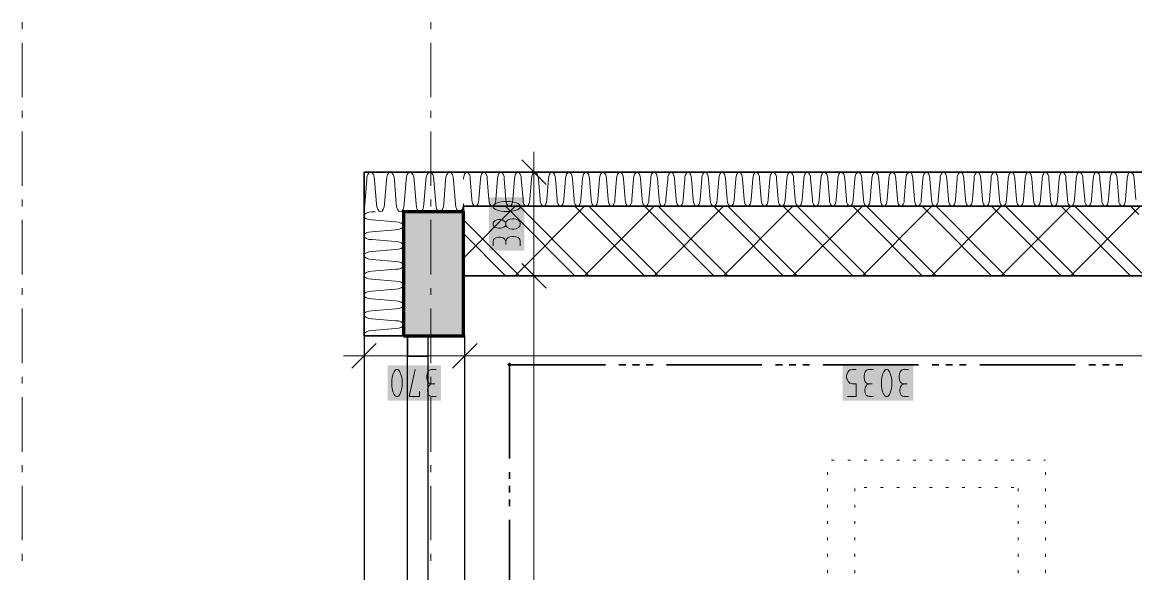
# Model space of a CAD drawing. Header units: millimetres. Extents: x 0 to 594, y 0 to 420.
# Drawn here: x 68.02 to 109.92, y 335.25 to 355.99 of the extents above; entities that cross this region are included whole.
import ezdxf

# ---------------------------------------------------------------- set-up
doc = ezdxf.new("R2010")
doc.units = ezdxf.units.MM
doc.header["$LTSCALE"] = 8
for name, color, linetype in [('PDF_Koty delkove', 7, 'Continuous'), ('PDF_Nabytek', 7, 'Continuous'), ('PDF_Okna', 7, 'Continuous'), ('PDF_Osy hlavni', 7, 'Continuous'), ('PDF_Pozarni useky', 7, 'Continuous'), ('PDF_Steny obvodove nosne', 7, 'Continuous'), ('PDF_Steny sendvic', 7, 'Continuous'), ('PDF_Zatepleni', 7, 'Continuous')]:
    doc.layers.add(name, color=color, linetype=linetype)

msp = doc.modelspace()

# ---------------------------------------------------------------- linework, layer by layer
at = {"layer": 'PDF_Koty delkove', "lineweight": 18}
for points in [[(87.736, 349.889), (86.813, 350.811)], [(87.275, 350.35), (87.275, 351.119)], [(88.043, 350.35), (87.275, 350.35), (86.506, 350.35)], [(87.275, 149.093), (87.275, 159.435), (87.275, 191.374), (87.275, 192.86), (87.275, 204.494), (87.275, 205.621), (87.275, 227.197), (87.275, 228.684), (87.275, 273.219), (87.275, 275.833), (87.275, 277.217), (87.275, 346.455), (87.275, 350.35)], [(86.215, 348.348), (86.197, 348.321), (86.146, 348.28), (86.079, 348.253), (86.01, 348.239), (85.941, 348.239), (85.874, 348.253), (85.805, 348.28), (85.754, 348.335), (85.737, 348.376), (85.737, 348.43), (85.754, 348.471), (85.805, 348.526), (85.874, 348.553), (85.941, 348.567), (86.01, 348.567), (86.079, 348.553), (86.146, 348.526), (86.197, 348.485), (86.215, 348.458)], [(86.522, 348.594), (86.454, 348.594), (86.369, 348.58), (86.284, 348.54), (86.232, 348.485), (86.215, 348.458), (86.215, 348.348), (86.232, 348.321), (86.284, 348.266), (86.369, 348.225), (86.454, 348.211), (86.522, 348.211), (86.607, 348.225), (86.694, 348.266), (86.745, 348.321), (86.762, 348.376), (86.762, 348.43), (86.745, 348.485)], [(86.745, 348.485), (86.694, 348.54), (86.607, 348.58), (86.522, 348.594)], [(85.737, 347.582), (85.737, 347.746), (85.754, 347.801), (85.788, 347.855), (85.84, 347.883), (85.941, 347.91), (86.01, 347.91), (86.112, 347.883), (86.181, 347.828), (86.215, 347.746), (86.215, 347.637)], [(86.762, 347.582), (86.762, 347.773), (86.727, 347.841), (86.676, 347.896), (86.591, 347.923), (86.522, 347.937), (86.454, 347.937), (86.369, 347.923), (86.301, 347.896), (86.25, 347.841), (86.215, 347.746)], [(87.736, 345.994), (86.813, 346.916)], [(88.043, 346.455), (87.275, 346.455), (86.506, 346.455)], [(80.88, 344.217), (80.88, 343.448), (80.88, 342.679)], [(84.672, 344.217), (84.672, 343.448), (84.672, 342.679)], [(81.341, 343.909), (80.419, 342.987)], [(85.134, 343.909), (84.211, 342.987)], [(80.88, 343.448), (80.111, 343.448)], [(115.771, 343.448), (100.453, 343.448), (84.672, 343.448), (80.88, 343.448)], [(82.968, 342.115), (82.968, 341.911), (82.584, 341.911), (82.803, 342.936)], [(83.597, 342.936), (83.405, 342.936), (83.337, 342.901), (83.282, 342.849), (83.255, 342.764), (83.241, 342.696), (83.241, 342.627), (83.255, 342.542), (83.282, 342.474), (83.337, 342.423), (83.433, 342.388)], [(99.071, 341.911), (99.4, 341.911), (99.4, 342.388), (99.263, 342.388), (99.167, 342.423), (99.112, 342.474), (99.058, 342.559), (99.044, 342.627), (99.044, 342.696), (99.058, 342.764), (99.085, 342.832), (99.126, 342.883), (99.18, 342.918), (99.263, 342.936), (99.4, 342.936)], [(100.057, 342.936), (99.865, 342.936), (99.797, 342.901), (99.742, 342.849), (99.715, 342.764), (99.701, 342.696), (99.701, 342.627), (99.715, 342.542), (99.742, 342.474), (99.797, 342.423), (99.893, 342.388)], [(100.358, 342.525), (100.358, 342.319), (100.372, 342.218), (100.399, 342.098), (100.44, 341.996), (100.495, 341.927), (100.522, 341.911), (100.577, 341.911), (100.605, 341.927), (100.659, 341.996), (100.7, 342.098), (100.728, 342.218), (100.742, 342.319), (100.742, 342.525), (100.728, 342.627), (100.7, 342.747), (100.659, 342.849), (100.605, 342.918), (100.577, 342.936), (100.522, 342.936)], [(100.522, 342.936), (100.495, 342.918), (100.44, 342.849), (100.399, 342.747), (100.372, 342.627), (100.358, 342.525)], [(101.371, 342.936), (101.179, 342.936), (101.111, 342.901), (101.056, 342.849), (101.029, 342.764), (101.015, 342.696), (101.015, 342.627), (101.029, 342.542), (101.056, 342.474), (101.111, 342.423), (101.207, 342.388)], [(83.597, 341.911), (83.433, 341.911), (83.378, 341.927), (83.323, 341.962), (83.295, 342.013), (83.268, 342.115), (83.268, 342.183), (83.295, 342.286), (83.35, 342.354), (83.433, 342.388), (83.542, 342.388)], [(100.057, 341.911), (99.893, 341.911), (99.837, 341.927), (99.783, 341.962), (99.755, 342.013), (99.728, 342.115), (99.728, 342.183), (99.755, 342.286), (99.81, 342.354), (99.893, 342.388), (100.002, 342.388)], [(101.371, 341.911), (101.207, 341.911), (101.152, 341.927), (101.097, 341.962), (101.069, 342.013), (101.042, 342.115), (101.042, 342.183), (101.069, 342.286), (101.124, 342.354), (101.207, 342.388), (101.316, 342.388)]]:
    msp.add_lwpolyline(points, dxfattribs=at)
for points in [[(86.351, 349.251), (86.146, 349.251), (86.045, 349.238), (85.925, 349.21), (85.822, 349.169), (85.754, 349.115), (85.737, 349.087), (85.737, 349.033), (85.754, 349.005), (85.822, 348.951), (85.925, 348.91), (86.045, 348.882), (86.146, 348.868), (86.351, 348.868), (86.454, 348.882), (86.574, 348.91), (86.676, 348.951), (86.745, 349.005), (86.762, 349.033), (86.762, 349.087), (86.745, 349.115), (86.676, 349.169), (86.574, 349.21), (86.454, 349.238)], [(81.927, 342.525), (81.927, 342.319), (81.941, 342.218), (81.968, 342.098), (82.009, 341.996), (82.063, 341.927), (82.091, 341.911), (82.146, 341.911), (82.174, 341.927), (82.228, 341.996), (82.269, 342.098), (82.297, 342.218), (82.311, 342.319), (82.311, 342.525), (82.297, 342.627), (82.269, 342.747), (82.228, 342.849), (82.174, 342.918), (82.146, 342.936), (82.091, 342.936), (82.063, 342.918), (82.009, 342.849), (81.968, 342.747), (81.941, 342.627)]]:
    msp.add_lwpolyline(points, close=True, dxfattribs=at)
at = {"layer": 'PDF_Koty delkove', "color": 7, "lineweight": 18, "true_color": 0xffffff, "transparency": 33554559}
for points in [[(86.916, 347.4), (86.916, 349.405), (85.583, 347.4), (85.583, 349.405)], [(83.779, 343.089), (81.774, 343.089), (83.779, 341.757), (81.774, 341.757)], [(101.553, 343.089), (98.891, 343.089), (101.553, 341.757), (98.891, 341.757)]]:
    msp.add_solid(points, dxfattribs=at)
at = {"layer": 'PDF_Nabytek', "lineweight": 13}
for points in [[(98.324, 339.522), (98.324, 339.522)], [(98.324, 339.522), (98.324, 339.522)], [(98.572, 339.522), (98.469, 339.522)], [(99.187, 339.522), (99.084, 339.522)], [(99.802, 339.522), (99.699, 339.522)], [(100.417, 339.522), (100.314, 339.522)], [(101.032, 339.522), (100.929, 339.522)], [(101.647, 339.522), (101.544, 339.522)], [(102.262, 339.522), (102.159, 339.522)], [(102.877, 339.522), (102.774, 339.522)], [(103.492, 339.522), (103.389, 339.522)], [(104.107, 339.522), (104.004, 339.522)], [(104.722, 339.522), (104.619, 339.522)], [(105.337, 339.522), (105.234, 339.522)], [(105.952, 339.522), (105.849, 339.522)], [(106.524, 339.522), (106.464, 339.522)], [(106.524, 339.522), (106.524, 339.522)], [(106.524, 339.522), (106.524, 339.522)], [(98.324, 338.97), (98.324, 339.073)], [(106.524, 338.97), (106.524, 339.073)], [(98.324, 338.355), (98.324, 338.458)], [(99.349, 338.497), (99.349, 338.497)], [(99.349, 338.497), (99.349, 338.497)], [(99.349, 338.355), (99.349, 338.458)], [(99.802, 338.497), (99.699, 338.497)], [(100.417, 338.497), (100.314, 338.497)], [(101.032, 338.497), (100.929, 338.497)], [(101.647, 338.497), (101.544, 338.497)], [(102.262, 338.497), (102.159, 338.497)], [(102.877, 338.497), (102.774, 338.497)], [(103.492, 338.497), (103.389, 338.497)], [(104.107, 338.497), (104.004, 338.497)], [(104.722, 338.497), (104.619, 338.497)], [(105.337, 338.497), (105.234, 338.497)], [(105.499, 338.497), (105.499, 338.497)], [(105.499, 338.497), (105.499, 338.497)], [(105.499, 338.355), (105.499, 338.458)], [(106.524, 338.355), (106.524, 338.458)], [(98.324, 337.74), (98.324, 337.843)], [(99.349, 337.74), (99.349, 337.843)], [(105.499, 337.74), (105.499, 337.843)], [(106.524, 337.74), (106.524, 337.843)], [(98.324, 337.125), (98.324, 337.228)], [(99.349, 337.125), (99.349, 337.228)], [(105.499, 337.125), (105.499, 337.228)], [(106.524, 337.125), (106.524, 337.228)], [(98.324, 336.51), (98.324, 336.613)], [(99.349, 336.51), (99.349, 336.613)], [(105.499, 336.51), (105.499, 336.613)], [(106.524, 336.51), (106.524, 336.613)], [(98.324, 335.895), (98.324, 335.998)], [(99.349, 335.895), (99.349, 335.998)], [(105.499, 335.895), (105.499, 335.998)], [(106.524, 335.895), (106.524, 335.998)], [(98.324, 335.28), (98.324, 335.383)], [(99.349, 335.28), (99.349, 335.383)], [(105.499, 335.28), (105.499, 335.383)], [(106.524, 335.28), (106.524, 335.383)]]:
    msp.add_lwpolyline(points, dxfattribs=at)
at = {"layer": 'PDF_Okna', "lineweight": 25}
for points in [[(80.88, 344.2), (80.88, 333.95)], [(82.52, 333.95), (82.52, 344.2)], [(83.289, 333.95), (83.289, 344.2)], [(84.672, 333.95), (84.672, 344.2)]]:
    msp.add_lwpolyline(points, dxfattribs=at)
msp.add_lwpolyline([(82.52, 344.2), (82.52, 343.431), (83.289, 343.431), (83.289, 344.2)], close=True, dxfattribs=at)
at = {"layer": 'PDF_Osy hlavni', "lineweight": 18}
for points in [[(68.016, 355.729), (68.016, 355.985)], [(83.391, 355.729), (83.391, 355.985)], [(83.391, 355.729), (83.391, 355.985)], [(68.016, 353.166), (68.016, 355.216)], [(83.391, 355.216), (83.391, 353.166), (83.391, 355.216)], [(68.016, 352.398), (68.016, 352.654)], [(83.391, 352.398), (83.391, 352.654), (83.391, 352.398)], [(68.016, 349.835), (68.016, 351.885)], [(83.391, 351.885), (83.391, 349.835), (83.391, 351.885)], [(68.016, 349.066), (68.016, 349.323)], [(83.391, 349.066), (83.391, 349.323), (83.391, 349.066)], [(68.016, 346.504), (68.016, 348.554)], [(83.391, 348.554), (83.391, 346.504), (83.391, 348.554)], [(68.016, 345.735), (68.016, 345.991)], [(83.391, 345.991), (83.391, 345.735), (83.391, 345.991)], [(68.016, 343.173), (68.016, 345.223)], [(83.391, 345.223), (83.391, 343.173), (83.391, 345.223)], [(68.016, 342.404), (68.016, 342.66)], [(83.391, 342.66), (83.391, 342.404), (83.391, 342.66)], [(68.016, 339.841), (68.016, 341.891)], [(83.391, 341.891), (83.391, 339.841), (83.391, 341.891)], [(68.016, 339.073), (68.016, 339.329)], [(83.391, 339.329), (83.391, 339.073), (83.391, 339.329)], [(68.016, 336.51), (68.016, 338.56)], [(83.391, 338.56), (83.391, 336.51), (83.391, 338.56)], [(68.016, 335.742), (68.016, 335.998)], [(83.391, 335.998), (83.391, 335.742), (83.391, 335.998)]]:
    msp.add_lwpolyline(points, dxfattribs=at)
at = {"layer": 'PDF_Pozarni useky', "lineweight": 35}
for points in [[(86.353, 339.585), (86.353, 343.111)], [(89.962, 343.111), (86.374, 343.111)], [(90.731, 343.111), (90.474, 343.111)], [(91.243, 343.111), (90.987, 343.111)], [(91.756, 343.111), (91.499, 343.111)], [(95.856, 343.111), (92.268, 343.111)], [(96.624, 343.111), (96.368, 343.111)], [(97.137, 343.111), (96.881, 343.111)], [(97.649, 343.111), (97.393, 343.111)], [(101.749, 343.111), (98.162, 343.111)], [(102.518, 343.111), (102.262, 343.111)], [(103.031, 343.111), (102.774, 343.111)], [(103.543, 343.111), (103.287, 343.111)], [(107.643, 343.111), (104.056, 343.111)], [(108.412, 343.111), (108.156, 343.111)], [(108.924, 343.111), (108.668, 343.111)], [(109.437, 343.111), (109.181, 343.111)], [(86.353, 338.816), (86.353, 339.073)], [(86.353, 338.304), (86.353, 338.56)], [(86.353, 337.791), (86.353, 338.048)], [(86.353, 333.692), (86.353, 337.279)]]:
    msp.add_lwpolyline(points, dxfattribs=at)
at = {"layer": 'PDF_Pozarni useky', "lineweight": 35, "transparency": 33554559}
for points in [[(86.353, 343.021), (86.264, 343.111), (86.443, 343.111), (86.353, 343.201)], [(86.443, 343.111), (86.353, 343.021), (86.353, 343.201), (86.264, 343.111)]]:
    msp.add_solid(points, dxfattribs=at)
at = {"layer": 'PDF_Steny obvodove nosne', "lineweight": 70}
msp.add_lwpolyline([(82.366, 344.2), (82.52, 344.2), (83.289, 344.2), (84.621, 344.2), (84.621, 346.455), (84.621, 348.864), (82.366, 348.864), (82.366, 344.2)], dxfattribs=at)
at = {"layer": 'PDF_Steny obvodove nosne', "color": 9, "lineweight": 9, "true_color": 0xc0c0c0, "transparency": 33554559}
msp.add_solid([(84.621, 344.2), (84.621, 348.864), (82.366, 344.2), (82.366, 348.864)], dxfattribs=at)
at = {"layer": 'PDF_Steny sendvic', "lineweight": 9}
for points in [[(84.749, 350.35), (84.7, 350.331), (84.659, 350.275), (84.631, 350.192), (84.621, 350.094)], [(84.877, 350.094), (84.868, 350.192), (84.84, 350.275), (84.798, 350.331), (84.749, 350.35)], [(84.877, 350.094), (84.941, 349.325)], [(85.198, 349.325), (85.262, 350.094)], [(85.39, 350.35), (85.341, 350.331), (85.299, 350.275), (85.271, 350.192), (85.262, 350.094)], [(85.518, 350.094), (85.508, 350.192), (85.48, 350.275), (85.439, 350.331), (85.39, 350.35)], [(85.518, 350.094), (85.581, 349.325)], [(85.839, 349.325), (85.902, 350.094)], [(86.03, 350.35), (85.981, 350.331), (85.94, 350.275), (85.912, 350.192), (85.902, 350.094)], [(86.159, 350.094), (86.149, 350.192), (86.121, 350.275), (86.079, 350.331), (86.03, 350.35)], [(86.159, 350.094), (86.222, 349.325)], [(86.479, 349.325), (86.543, 350.094)], [(86.671, 350.35), (86.622, 350.331), (86.58, 350.275), (86.553, 350.192), (86.543, 350.094)], [(86.799, 350.094), (86.789, 350.192), (86.762, 350.275), (86.72, 350.331), (86.671, 350.35)], [(86.799, 350.094), (86.863, 349.325)], [(87.12, 349.325), (87.184, 350.094)], [(87.312, 350.35), (87.263, 350.331), (87.221, 350.275), (87.193, 350.192), (87.184, 350.094)], [(87.44, 350.094), (87.43, 350.192), (87.402, 350.275), (87.361, 350.331), (87.312, 350.35)], [(87.44, 350.094), (87.503, 349.325)], [(87.761, 349.325), (87.824, 350.094)], [(87.952, 350.35), (87.903, 350.331), (87.862, 350.275), (87.834, 350.192), (87.824, 350.094)], [(88.08, 350.094), (88.071, 350.192), (88.043, 350.275), (88.001, 350.331), (87.952, 350.35), (87.952, 350.35)], [(88.08, 350.094), (88.144, 349.325)], [(88.401, 349.325), (88.465, 350.094)], [(88.593, 350.35), (88.544, 350.331), (88.502, 350.275), (88.475, 350.192), (88.465, 350.094)], [(88.721, 350.094), (88.711, 350.192), (88.683, 350.275), (88.642, 350.331), (88.593, 350.35)], [(88.721, 350.094), (88.784, 349.325), (88.794, 349.226), (88.822, 349.143), (88.864, 349.087), (88.9, 349.069)], [(89.042, 349.325), (89.105, 350.094)], [(89.234, 350.35), (89.184, 350.331), (89.143, 350.275), (89.115, 350.192), (89.105, 350.094)], [(89.362, 350.094), (89.352, 350.192), (89.324, 350.275), (89.283, 350.331), (89.234, 350.35)], [(89.362, 350.094), (89.425, 349.325)], [(89.683, 349.325), (89.746, 350.094)], [(89.874, 350.35), (89.825, 350.331), (89.784, 350.275), (89.756, 350.192), (89.746, 350.094)], [(90.002, 350.094), (89.992, 350.192), (89.965, 350.275), (89.923, 350.331), (89.874, 350.35)], [(90.002, 350.094), (90.066, 349.325), (90.075, 349.226), (90.103, 349.143), (90.145, 349.087), (90.181, 349.069)], [(90.323, 349.325), (90.387, 350.094)], [(90.515, 350.35), (90.466, 350.331), (90.424, 350.275), (90.396, 350.192), (90.387, 350.094)], [(90.643, 350.094), (90.633, 350.192), (90.605, 350.275), (90.564, 350.331), (90.515, 350.35)], [(90.643, 350.094), (90.706, 349.325)], [(90.964, 349.325), (91.027, 350.094)], [(91.155, 350.35), (91.106, 350.331), (91.065, 350.275), (91.037, 350.192), (91.027, 350.094)], [(91.284, 350.094), (91.274, 350.192), (91.246, 350.275), (91.204, 350.331), (91.155, 350.35)], [(91.284, 350.094), (91.347, 349.325), (91.357, 349.226), (91.385, 349.143), (91.426, 349.087), (91.462, 349.069)], [(91.604, 349.325), (91.668, 350.094)], [(91.796, 350.35), (91.747, 350.331), (91.705, 350.275), (91.678, 350.192), (91.668, 350.094)], [(91.924, 350.094), (91.914, 350.192), (91.887, 350.275), (91.845, 350.331), (91.796, 350.35)], [(91.924, 350.094), (91.988, 349.325)], [(92.245, 349.325), (92.309, 350.094)], [(92.437, 350.35), (92.388, 350.331), (92.346, 350.275), (92.318, 350.192), (92.309, 350.094)], [(92.565, 350.094), (92.555, 350.192), (92.527, 350.275), (92.486, 350.331), (92.437, 350.35)], [(92.565, 350.094), (92.628, 349.325), (92.638, 349.226), (92.666, 349.143), (92.708, 349.087), (92.743, 349.069)], [(92.886, 349.325), (92.949, 350.094)], [(93.077, 350.35), (93.028, 350.331), (92.987, 350.275), (92.959, 350.192), (92.949, 350.094)], [(93.205, 350.094), (93.196, 350.192), (93.168, 350.275), (93.126, 350.331), (93.077, 350.35)], [(93.205, 350.094), (93.269, 349.325)], [(93.526, 349.325), (93.59, 350.094)], [(93.718, 350.35), (93.669, 350.331), (93.627, 350.275), (93.599, 350.192), (93.59, 350.094)], [(93.846, 350.094), (93.836, 350.192), (93.808, 350.275), (93.767, 350.331), (93.718, 350.35)], [(93.846, 350.094), (93.909, 349.325)], [(94.167, 349.325), (94.23, 350.094)], [(94.358, 350.35), (94.309, 350.331), (94.268, 350.275), (94.24, 350.192), (94.23, 350.094)], [(94.487, 350.094), (94.477, 350.192), (94.449, 350.275), (94.408, 350.331), (94.358, 350.35)], [(94.487, 350.094), (94.55, 349.325)], [(94.808, 349.325), (94.871, 350.094)], [(94.908, 350.275), (94.881, 350.192), (94.871, 350.094)], [(94.999, 350.35), (94.95, 350.331), (94.908, 350.275)], [(95.127, 350.094), (95.117, 350.192), (95.09, 350.275), (95.048, 350.331), (94.999, 350.35)], [(95.127, 350.094), (95.191, 349.325)], [(95.448, 349.325), (95.512, 350.094)], [(95.64, 350.35), (95.591, 350.331), (95.549, 350.275), (95.521, 350.192), (95.512, 350.094)], [(95.768, 350.094), (95.758, 350.192), (95.73, 350.275), (95.689, 350.331), (95.64, 350.35)], [(95.768, 350.094), (95.831, 349.325)], [(96.089, 349.325), (96.152, 350.094)], [(96.28, 350.35), (96.28, 350.35), (96.231, 350.331), (96.19, 350.275), (96.162, 350.192), (96.152, 350.094)], [(96.408, 350.094), (96.399, 350.192), (96.371, 350.275), (96.329, 350.331), (96.28, 350.35)], [(96.408, 350.094), (96.472, 349.325)], [(96.729, 349.325), (96.793, 350.094)], [(96.921, 350.35), (96.872, 350.331), (96.83, 350.275), (96.803, 350.192), (96.793, 350.094)], [(97.049, 350.094), (97.039, 350.192), (97.012, 350.275), (96.97, 350.331), (96.921, 350.35)], [(97.049, 350.094), (97.112, 349.325)], [(97.37, 349.325), (97.433, 350.094)], [(97.562, 350.35), (97.513, 350.331), (97.471, 350.275), (97.443, 350.192), (97.433, 350.094)], [(97.69, 350.094), (97.68, 350.192), (97.652, 350.275), (97.611, 350.331), (97.562, 350.35)], [(97.69, 350.094), (97.753, 349.325)], [(98.011, 349.325), (98.074, 350.094)], [(98.202, 350.35), (98.153, 350.331), (98.112, 350.275), (98.084, 350.192), (98.074, 350.094)], [(98.33, 350.094), (98.321, 350.192), (98.293, 350.275), (98.251, 350.331), (98.202, 350.35)], [(98.33, 350.094), (98.394, 349.325)], [(98.651, 349.325), (98.715, 350.094)], [(98.843, 350.35), (98.794, 350.331), (98.752, 350.275), (98.724, 350.192), (98.715, 350.094)], [(98.971, 350.094), (98.961, 350.192), (98.933, 350.275), (98.892, 350.331), (98.843, 350.35)], [(98.971, 350.094), (99.034, 349.325)], [(99.292, 349.325), (99.355, 350.094)], [(99.483, 350.35), (99.434, 350.331), (99.393, 350.275), (99.365, 350.192), (99.355, 350.094)], [(99.612, 350.094), (99.602, 350.192), (99.574, 350.275), (99.532, 350.331), (99.483, 350.35)], [(99.612, 350.094), (99.675, 349.325)], [(99.932, 349.325), (99.996, 350.094)], [(100.124, 350.35), (100.075, 350.331), (100.033, 350.275), (100.006, 350.192), (99.996, 350.094)], [(100.252, 350.094), (100.242, 350.192), (100.215, 350.275), (100.173, 350.331), (100.124, 350.35)], [(100.252, 350.094), (100.316, 349.325)], [(100.573, 349.325), (100.637, 350.094)], [(100.765, 350.35), (100.716, 350.331), (100.674, 350.275), (100.646, 350.192), (100.637, 350.094)], [(100.893, 350.094), (100.883, 350.192), (100.855, 350.275), (100.814, 350.331), (100.765, 350.35)], [(100.893, 350.094), (100.956, 349.325)], [(101.214, 349.325), (101.277, 350.094)], [(101.315, 350.275), (101.287, 350.192), (101.277, 350.094)], [(101.405, 350.35), (101.356, 350.331), (101.315, 350.275)], [(101.533, 350.094), (101.524, 350.192), (101.496, 350.275), (101.454, 350.331), (101.405, 350.35)], [(101.533, 350.094), (101.597, 349.325)], [(101.854, 349.325), (101.918, 350.094)], [(102.046, 350.35), (101.997, 350.331), (101.955, 350.275), (101.928, 350.192), (101.918, 350.094)], [(102.174, 350.094), (102.164, 350.192), (102.136, 350.275), (102.095, 350.331), (102.046, 350.35)], [(102.174, 350.094), (102.237, 349.325)], [(102.495, 349.325), (102.558, 350.094)], [(102.687, 350.35), (102.638, 350.331), (102.596, 350.275), (102.568, 350.192), (102.558, 350.094)], [(102.815, 350.094), (102.805, 350.192), (102.777, 350.275), (102.736, 350.331), (102.687, 350.35)], [(102.815, 350.094), (102.878, 349.325)], [(103.136, 349.325), (103.199, 350.094)], [(103.327, 350.35), (103.278, 350.331), (103.237, 350.275), (103.209, 350.192), (103.199, 350.094)], [(103.455, 350.094), (103.445, 350.192), (103.418, 350.275), (103.376, 350.331), (103.327, 350.35)], [(103.455, 350.094), (103.519, 349.325)], [(103.776, 349.325), (103.84, 350.094)], [(103.968, 350.35), (103.919, 350.331), (103.877, 350.275), (103.849, 350.192), (103.84, 350.094)], [(104.058, 350.275), (104.017, 350.331), (103.968, 350.35)], [(104.096, 350.094), (104.086, 350.192), (104.058, 350.275)], [(104.096, 350.094), (104.159, 349.325)], [(104.417, 349.325), (104.48, 350.094)], [(104.608, 350.35), (104.559, 350.331), (104.518, 350.275), (104.49, 350.192), (104.48, 350.094)], [(104.736, 350.094), (104.727, 350.192), (104.699, 350.275), (104.657, 350.331), (104.608, 350.35)], [(104.736, 350.094), (104.8, 349.325)], [(105.057, 349.325), (105.121, 350.094)], [(105.249, 350.35), (105.2, 350.331), (105.158, 350.275), (105.131, 350.192), (105.121, 350.094)], [(105.377, 350.094), (105.367, 350.192), (105.34, 350.275), (105.298, 350.331), (105.249, 350.35)], [(105.377, 350.094), (105.441, 349.325)], [(105.698, 349.325), (105.762, 350.094)], [(105.89, 350.35), (105.841, 350.331), (105.799, 350.275), (105.771, 350.192), (105.762, 350.094)], [(106.018, 350.094), (106.008, 350.192), (105.98, 350.275), (105.939, 350.331), (105.89, 350.35)], [(106.018, 350.094), (106.081, 349.325)], [(106.339, 349.325), (106.402, 350.094)], [(106.53, 350.35), (106.481, 350.331), (106.44, 350.275), (106.412, 350.192), (106.402, 350.094)], [(106.658, 350.094), (106.649, 350.192), (106.621, 350.275), (106.579, 350.331), (106.53, 350.35)], [(106.658, 350.094), (106.722, 349.325)], [(106.979, 349.325), (107.043, 350.094)], [(107.171, 350.35), (107.122, 350.331), (107.08, 350.275), (107.052, 350.192), (107.043, 350.094)], [(107.299, 350.094), (107.289, 350.192), (107.261, 350.275), (107.22, 350.331), (107.171, 350.35)], [(107.299, 350.094), (107.362, 349.325)], [(107.62, 349.325), (107.683, 350.094)], [(107.811, 350.35), (107.762, 350.331), (107.721, 350.275), (107.693, 350.192), (107.683, 350.094)], [(107.94, 350.094), (107.93, 350.192), (107.902, 350.275), (107.861, 350.331), (107.811, 350.35)], [(107.94, 350.094), (108.003, 349.325)], [(108.261, 349.325), (108.324, 350.094)], [(108.452, 350.35), (108.403, 350.331), (108.361, 350.275), (108.334, 350.192), (108.324, 350.094)], [(108.58, 350.094), (108.57, 350.192), (108.543, 350.275), (108.501, 350.331), (108.452, 350.35)], [(108.58, 350.094), (108.644, 349.325)], [(108.901, 349.325), (108.965, 350.094)], [(108.974, 350.192), (108.965, 350.094)], [(109.093, 350.35), (109.044, 350.331), (109.002, 350.275), (108.974, 350.192)], [(109.221, 350.094), (109.211, 350.192), (109.183, 350.275), (109.142, 350.331), (109.093, 350.35)], [(109.221, 350.094), (109.284, 349.325)], [(109.542, 349.325), (109.605, 350.094)], [(109.733, 350.35), (109.684, 350.331), (109.643, 350.275), (109.615, 350.192), (109.605, 350.094)], [(109.861, 350.094), (109.852, 350.192), (109.824, 350.275), (109.782, 350.331), (109.733, 350.35)], [(109.861, 350.094), (109.925, 349.325)], [(84.941, 349.325), (84.951, 349.226), (84.978, 349.143), (85.02, 349.087), (85.056, 349.069)], [(85.083, 349.069), (85.119, 349.087), (85.161, 349.143), (85.188, 349.226), (85.198, 349.325)], [(85.198, 349.325), (85.198, 349.325)], [(85.581, 349.325), (85.591, 349.226), (85.619, 349.143), (85.661, 349.087), (85.697, 349.069)], [(85.724, 349.069), (85.759, 349.087), (85.801, 349.143), (85.829, 349.226), (85.839, 349.325)], [(85.839, 349.325), (85.839, 349.325)], [(86.222, 349.325), (86.232, 349.226), (86.26, 349.143)], [(86.26, 349.143), (86.301, 349.087), (86.337, 349.069)], [(86.364, 349.069), (86.4, 349.087), (86.442, 349.143), (86.47, 349.226), (86.479, 349.325)], [(86.479, 349.325), (86.479, 349.325)], [(86.863, 349.325), (86.872, 349.226), (86.9, 349.143), (86.942, 349.087), (86.978, 349.069)], [(87.005, 349.069), (87.041, 349.087), (87.082, 349.143), (87.11, 349.226), (87.12, 349.325)], [(87.12, 349.325), (87.12, 349.325)], [(87.503, 349.325), (87.513, 349.226), (87.541, 349.143), (87.583, 349.087), (87.619, 349.069)], [(87.645, 349.069), (87.681, 349.087), (87.723, 349.143), (87.751, 349.226), (87.761, 349.325)], [(87.761, 349.325), (87.761, 349.325)], [(88.144, 349.325), (88.154, 349.226), (88.182, 349.143), (88.223, 349.087), (88.259, 349.069)], [(88.286, 349.069), (88.322, 349.087), (88.364, 349.143), (88.392, 349.226), (88.401, 349.325)], [(88.401, 349.325), (88.401, 349.325)], [(88.927, 349.069), (88.962, 349.087), (89.004, 349.143), (89.032, 349.226), (89.042, 349.325)], [(89.042, 349.325), (89.042, 349.325)], [(89.425, 349.325), (89.435, 349.226), (89.463, 349.143), (89.505, 349.087), (89.54, 349.069)], [(89.567, 349.069), (89.603, 349.087), (89.645, 349.143), (89.673, 349.226), (89.683, 349.325)], [(89.683, 349.325), (89.683, 349.325)], [(90.208, 349.069), (90.244, 349.087), (90.285, 349.143), (90.313, 349.226), (90.323, 349.325)], [(90.323, 349.325), (90.323, 349.325)], [(90.706, 349.325), (90.716, 349.226), (90.744, 349.143), (90.786, 349.087), (90.822, 349.069)], [(90.849, 349.069), (90.884, 349.087), (90.926, 349.143), (90.954, 349.226), (90.964, 349.325)], [(90.964, 349.325), (90.964, 349.325)], [(91.525, 349.087), (91.567, 349.143), (91.595, 349.226), (91.604, 349.325)], [(91.604, 349.325), (91.604, 349.325)], [(91.988, 349.325), (91.997, 349.226), (92.025, 349.143), (92.067, 349.087), (92.103, 349.069)], [(92.13, 349.069), (92.166, 349.087), (92.207, 349.143), (92.235, 349.226), (92.245, 349.325)], [(92.245, 349.325), (92.245, 349.325)], [(92.77, 349.069), (92.806, 349.087), (92.848, 349.143), (92.876, 349.226), (92.886, 349.325)], [(92.886, 349.325), (92.886, 349.325)], [(93.269, 349.325), (93.279, 349.226), (93.307, 349.143), (93.348, 349.087), (93.384, 349.069)], [(93.411, 349.069), (93.447, 349.087), (93.489, 349.143), (93.516, 349.226), (93.526, 349.325)], [(93.526, 349.325), (93.526, 349.325)], [(93.909, 349.325), (93.919, 349.226), (93.947, 349.143), (93.989, 349.087), (94.025, 349.069)], [(94.052, 349.069), (94.087, 349.087), (94.129, 349.143), (94.157, 349.226), (94.167, 349.325)], [(94.167, 349.325), (94.167, 349.325)], [(94.55, 349.325), (94.56, 349.226), (94.588, 349.143), (94.63, 349.087), (94.665, 349.069)], [(94.692, 349.069), (94.728, 349.087), (94.77, 349.143), (94.798, 349.226), (94.808, 349.325)], [(94.808, 349.325), (94.808, 349.325)], [(95.191, 349.325), (95.2, 349.226), (95.228, 349.143), (95.27, 349.087), (95.306, 349.069)], [(95.333, 349.069), (95.369, 349.087), (95.41, 349.143), (95.438, 349.226), (95.448, 349.325)], [(95.448, 349.325), (95.448, 349.325)], [(95.831, 349.325), (95.841, 349.226), (95.869, 349.143), (95.911, 349.087), (95.947, 349.069)], [(95.973, 349.069), (96.009, 349.087), (96.051, 349.143), (96.079, 349.226), (96.089, 349.325)], [(96.089, 349.325), (96.089, 349.325)], [(96.472, 349.325), (96.482, 349.226), (96.51, 349.143), (96.551, 349.087), (96.587, 349.069)], [(96.614, 349.069), (96.65, 349.087), (96.692, 349.143), (96.72, 349.226), (96.729, 349.325)], [(96.729, 349.325), (96.729, 349.325)], [(97.112, 349.325), (97.122, 349.226), (97.15, 349.143), (97.192, 349.087), (97.228, 349.069)], [(97.255, 349.069), (97.291, 349.087), (97.332, 349.143), (97.36, 349.226), (97.37, 349.325)], [(97.37, 349.325), (97.37, 349.325)], [(97.753, 349.325), (97.763, 349.226), (97.791, 349.143), (97.833, 349.087), (97.868, 349.069)], [(97.895, 349.069), (97.931, 349.087), (97.973, 349.143), (98.001, 349.226), (98.011, 349.325)], [(98.011, 349.325), (98.011, 349.325)], [(98.394, 349.325), (98.404, 349.226), (98.431, 349.143), (98.473, 349.087), (98.509, 349.069)], [(98.536, 349.069), (98.572, 349.087), (98.614, 349.143), (98.641, 349.226), (98.651, 349.325)], [(98.651, 349.325), (98.651, 349.325)], [(99.034, 349.325), (99.044, 349.226), (99.072, 349.143), (99.114, 349.087), (99.15, 349.069)], [(99.177, 349.069), (99.212, 349.087), (99.254, 349.143), (99.282, 349.226)], [(99.282, 349.226), (99.292, 349.325)], [(99.292, 349.325), (99.292, 349.325)], [(99.675, 349.325), (99.685, 349.226), (99.713, 349.143), (99.754, 349.087), (99.79, 349.069)], [(99.817, 349.069), (99.853, 349.087), (99.895, 349.143), (99.923, 349.226), (99.932, 349.325)], [(99.932, 349.325), (99.932, 349.325)], [(100.316, 349.325), (100.325, 349.226), (100.353, 349.143), (100.395, 349.087), (100.431, 349.069)], [(100.458, 349.069), (100.494, 349.087), (100.535, 349.143), (100.563, 349.226), (100.573, 349.325)], [(100.573, 349.325), (100.573, 349.325)], [(100.956, 349.325), (100.966, 349.226), (100.994, 349.143), (101.036, 349.087), (101.072, 349.069)], [(101.098, 349.069), (101.134, 349.087), (101.176, 349.143), (101.204, 349.226), (101.214, 349.325)], [(101.214, 349.325), (101.214, 349.325)], [(101.597, 349.325), (101.607, 349.226), (101.635, 349.143), (101.676, 349.087), (101.712, 349.069)], [(101.739, 349.069), (101.775, 349.087), (101.817, 349.143), (101.845, 349.226), (101.854, 349.325)], [(101.854, 349.325), (101.854, 349.325)], [(102.237, 349.325), (102.247, 349.226), (102.275, 349.143)], [(102.275, 349.143), (102.317, 349.087), (102.353, 349.069)], [(102.38, 349.069), (102.415, 349.087), (102.457, 349.143), (102.485, 349.226), (102.495, 349.325)], [(102.495, 349.325), (102.495, 349.325)], [(102.878, 349.325), (102.888, 349.226), (102.916, 349.143), (102.958, 349.087), (102.993, 349.069)], [(103.02, 349.069), (103.056, 349.087), (103.098, 349.143), (103.126, 349.226), (103.136, 349.325)], [(103.136, 349.325), (103.136, 349.325)], [(103.519, 349.325), (103.528, 349.226), (103.556, 349.143), (103.598, 349.087), (103.634, 349.069)], [(103.661, 349.069), (103.697, 349.087), (103.738, 349.143), (103.766, 349.226), (103.776, 349.325)], [(103.776, 349.325), (103.776, 349.325)], [(104.159, 349.325), (104.169, 349.226), (104.197, 349.143), (104.239, 349.087), (104.275, 349.069)], [(104.302, 349.069), (104.337, 349.087), (104.379, 349.143), (104.407, 349.226), (104.417, 349.325)], [(104.417, 349.325), (104.417, 349.325)], [(104.8, 349.325), (104.81, 349.226), (104.838, 349.143), (104.879, 349.087), (104.915, 349.069)], [(104.942, 349.069), (104.978, 349.087), (105.02, 349.143), (105.048, 349.226), (105.057, 349.325)], [(105.057, 349.325), (105.057, 349.325)], [(105.441, 349.325), (105.45, 349.226), (105.478, 349.143), (105.52, 349.087), (105.556, 349.069)], [(105.583, 349.069), (105.619, 349.087), (105.66, 349.143), (105.688, 349.226), (105.698, 349.325)], [(105.698, 349.325), (105.698, 349.325)], [(106.081, 349.325), (106.091, 349.226), (106.119, 349.143), (106.161, 349.087), (106.196, 349.069)], [(106.223, 349.069), (106.259, 349.087), (106.301, 349.143), (106.329, 349.226), (106.339, 349.325)], [(106.339, 349.325), (106.339, 349.325)], [(106.722, 349.325), (106.732, 349.226), (106.76, 349.143), (106.801, 349.087), (106.837, 349.069)], [(106.864, 349.069), (106.9, 349.087), (106.942, 349.143), (106.969, 349.226), (106.979, 349.325)], [(106.979, 349.325), (106.979, 349.325)], [(107.362, 349.325), (107.372, 349.226), (107.4, 349.143), (107.442, 349.087), (107.478, 349.069)], [(107.54, 349.087), (107.582, 349.143), (107.61, 349.226), (107.62, 349.325)], [(107.62, 349.325), (107.62, 349.325)], [(108.003, 349.325), (108.013, 349.226), (108.041, 349.143), (108.083, 349.087), (108.118, 349.069)], [(108.145, 349.069), (108.181, 349.087), (108.223, 349.143), (108.251, 349.226), (108.261, 349.325)], [(108.261, 349.325), (108.261, 349.325)], [(108.261, 349.325), (108.261, 349.325)], [(108.644, 349.325), (108.653, 349.226), (108.681, 349.143), (108.723, 349.087), (108.759, 349.069)], [(108.786, 349.069), (108.822, 349.087), (108.863, 349.143), (108.891, 349.226), (108.901, 349.325)], [(108.901, 349.325), (108.901, 349.325)], [(109.284, 349.325), (109.294, 349.226), (109.322, 349.143), (109.364, 349.087), (109.4, 349.069)], [(109.426, 349.069), (109.462, 349.087), (109.504, 349.143), (109.532, 349.226), (109.542, 349.325)], [(109.542, 349.325), (109.542, 349.325)], [(84.621, 347.121), (86.517, 349.018), (86.569, 349.069)], [(86.256, 349.018), (86.205, 349.069)], [(88.818, 346.455), (86.517, 348.756), (86.256, 349.018)], [(86.569, 346.455), (89.131, 349.018), (89.182, 349.069)], [(89.341, 346.455), (89.131, 346.665), (86.779, 349.018), (86.727, 349.069)], [(91.432, 346.455), (89.131, 348.756), (88.87, 349.018), (88.818, 349.069)], [(89.182, 346.455), (91.745, 349.018), (91.796, 349.069)], [(91.745, 346.665), (89.392, 349.018), (89.341, 349.069)], [(91.483, 349.018), (91.432, 349.069)], [(91.745, 348.756), (91.483, 349.018)], [(91.489, 349.069), (91.525, 349.087)], [(94.046, 346.455), (91.745, 348.756)], [(91.796, 346.455), (94.358, 349.018), (94.41, 349.069)], [(92.006, 349.018), (91.955, 349.069)], [(94.569, 346.455), (94.358, 346.665), (92.006, 349.018)], [(94.097, 349.018), (94.046, 349.069)], [(96.66, 346.455), (94.358, 348.756), (94.097, 349.018)], [(94.41, 346.455), (96.972, 349.018), (97.023, 349.069)], [(96.972, 346.665), (94.62, 349.018), (94.569, 349.069)], [(96.711, 349.018), (96.66, 349.069)], [(96.972, 348.756), (96.711, 349.018)], [(99.273, 346.455), (96.972, 348.756)], [(97.023, 346.455), (99.586, 349.018), (99.637, 349.069)], [(97.234, 349.018), (97.182, 349.069)], [(99.586, 346.665), (97.234, 349.018)], [(99.325, 349.018), (99.273, 349.069)], [(99.586, 348.756), (99.325, 349.018)], [(101.887, 346.455), (99.586, 348.756)], [(99.637, 346.455), (102.2, 349.018), (102.251, 349.069)], [(102.2, 346.665), (99.847, 349.018), (99.796, 349.069)], [(102.2, 348.756), (101.938, 349.018), (101.887, 349.069)], [(104.501, 346.455), (102.2, 348.756)], [(102.251, 346.455), (104.813, 349.018), (104.865, 349.069)], [(102.461, 349.018), (102.41, 349.069)], [(105.023, 346.455), (104.813, 346.665), (102.461, 349.018)], [(104.552, 349.018), (104.501, 349.069)], [(104.813, 348.756), (104.552, 349.018)], [(107.114, 346.455), (104.813, 348.756)], [(104.865, 346.455), (107.427, 349.018), (107.478, 349.069)], [(107.637, 346.455), (107.427, 346.665), (105.075, 349.018), (105.023, 349.069)], [(107.166, 349.018), (107.114, 349.069)], [(107.427, 348.756), (107.166, 349.018)], [(109.728, 346.455), (107.427, 348.756)], [(107.478, 346.455), (110.041, 349.018), (110.092, 349.069)], [(107.505, 349.069), (107.54, 349.087)], [(110.251, 346.455), (110.041, 346.665), (107.688, 349.018), (107.637, 349.069)], [(109.779, 349.018), (109.728, 349.069)], [(110.041, 348.756), (109.779, 349.018)], [(86.727, 346.455), (86.517, 346.665), (84.621, 348.561)], [(86.205, 346.455), (84.621, 348.039)], [(91.955, 346.455), (91.745, 346.665)], [(97.182, 346.455), (96.972, 346.665)], [(99.796, 346.455), (99.586, 346.665)], [(102.41, 346.455), (102.2, 346.665)]]:
    msp.add_lwpolyline(points, dxfattribs=at)
at = {"layer": 'PDF_Steny sendvic', "lineweight": 35}
for points in [[(119.003, 349.069), (118.574, 350.35), (84.621, 350.35)], [(118.527, 346.455), (117.652, 349.069), (84.621, 349.069), (84.621, 348.864), (84.621, 346.455), (84.672, 346.455), (115.771, 346.455), (116.448, 344.432)], [(84.621, 349.069), (117.652, 349.069), (118.527, 346.455), (118.927, 345.262)]]:
    msp.add_lwpolyline(points, dxfattribs=at)
at = {"layer": 'PDF_Steny sendvic', "lineweight": 9, "transparency": 33554559}
for points in [[(84.621, 350.117), (84.644, 350.094), (84.621, 350.071)], [(85.262, 350.071), (85.239, 350.094), (85.285, 350.094), (85.262, 350.117)], [(85.902, 350.071), (85.879, 350.094), (85.925, 350.094), (85.902, 350.117)], [(86.543, 350.071), (86.52, 350.094), (86.566, 350.094), (86.543, 350.117)], [(87.184, 350.071), (87.16, 350.094), (87.207, 350.094), (87.184, 350.117)], [(87.824, 350.071), (87.801, 350.094), (87.847, 350.094), (87.824, 350.117)], [(88.465, 350.071), (88.442, 350.094), (88.488, 350.094), (88.465, 350.117)], [(89.105, 350.071), (89.082, 350.094), (89.128, 350.094), (89.105, 350.117)], [(89.746, 350.071), (89.723, 350.094), (89.769, 350.094), (89.746, 350.117)], [(90.387, 350.071), (90.364, 350.094), (90.41, 350.094), (90.387, 350.117)], [(91.027, 350.071), (91.004, 350.094), (91.05, 350.094), (91.027, 350.117)], [(91.668, 350.071), (91.645, 350.094), (91.691, 350.094), (91.668, 350.117)], [(92.309, 350.071), (92.285, 350.094), (92.332, 350.094), (92.309, 350.117)], [(92.949, 350.071), (92.926, 350.094), (92.972, 350.094), (92.949, 350.117)], [(93.59, 350.071), (93.567, 350.094), (93.613, 350.094), (93.59, 350.117)], [(94.23, 350.071), (94.207, 350.094), (94.253, 350.094), (94.23, 350.117)], [(94.871, 350.071), (94.848, 350.094), (94.894, 350.094), (94.871, 350.117)], [(95.512, 350.071), (95.489, 350.094), (95.535, 350.094), (95.512, 350.117)], [(96.152, 350.071), (96.129, 350.094), (96.175, 350.094), (96.152, 350.117)], [(96.793, 350.071), (96.77, 350.094), (96.816, 350.094), (96.793, 350.117)], [(97.433, 350.071), (97.41, 350.094), (97.457, 350.094), (97.433, 350.117)], [(98.074, 350.071), (98.051, 350.094), (98.097, 350.094), (98.074, 350.117)], [(98.715, 350.071), (98.692, 350.094), (98.738, 350.094), (98.715, 350.117)], [(99.355, 350.071), (99.332, 350.094), (99.378, 350.094), (99.355, 350.117)], [(99.996, 350.071), (99.973, 350.094), (100.019, 350.094), (99.996, 350.117)], [(100.637, 350.071), (100.613, 350.094), (100.66, 350.094), (100.637, 350.117)], [(101.277, 350.071), (101.254, 350.094), (101.3, 350.094), (101.277, 350.117)], [(101.918, 350.071), (101.895, 350.094), (101.941, 350.094), (101.918, 350.117)], [(102.558, 350.071), (102.535, 350.094), (102.581, 350.094), (102.558, 350.117)], [(103.199, 350.071), (103.176, 350.094), (103.222, 350.094), (103.199, 350.117)], [(103.84, 350.071), (103.817, 350.094), (103.863, 350.094), (103.84, 350.117)], [(104.48, 350.071), (104.457, 350.094), (104.503, 350.094), (104.48, 350.117)], [(105.121, 350.071), (105.098, 350.094), (105.144, 350.094), (105.121, 350.117)], [(105.762, 350.071), (105.738, 350.094), (105.785, 350.094), (105.762, 350.117)], [(106.402, 350.071), (106.379, 350.094), (106.425, 350.094), (106.402, 350.117)], [(107.043, 350.071), (107.02, 350.094), (107.066, 350.094), (107.043, 350.117)], [(107.683, 350.071), (107.66, 350.094), (107.706, 350.094), (107.683, 350.117)], [(108.324, 350.071), (108.301, 350.094), (108.347, 350.094), (108.324, 350.117)], [(108.965, 350.071), (108.942, 350.094), (108.988, 350.094), (108.965, 350.117)], [(109.605, 350.071), (109.582, 350.094), (109.628, 350.094), (109.605, 350.117)], [(86.517, 348.994), (86.494, 349.018), (86.54, 349.018), (86.517, 349.041)], [(89.131, 348.994), (89.108, 349.018), (89.154, 349.018), (89.131, 349.041)], [(91.745, 348.994), (91.722, 349.018), (91.768, 349.018), (91.745, 349.041)], [(94.358, 348.994), (94.335, 349.018), (94.382, 349.018), (94.358, 349.041)], [(96.972, 348.994), (96.949, 349.018), (96.995, 349.018), (96.972, 349.041)], [(99.586, 348.994), (99.563, 349.018), (99.609, 349.018), (99.586, 349.041)], [(102.2, 348.994), (102.177, 349.018), (102.223, 349.018), (102.2, 349.041)], [(104.813, 348.994), (104.79, 349.018), (104.836, 349.018), (104.813, 349.041)], [(107.427, 348.994), (107.404, 349.018), (107.45, 349.018), (107.427, 349.041)]]:
    msp.add_solid(points, dxfattribs=at)
at = {"layer": 'PDF_Zatepleni', "lineweight": 35}
for points in [[(84.621, 350.35), (80.88, 350.35), (80.88, 348.864)], [(80.88, 348.864), (80.88, 344.2)], [(82.366, 348.864), (84.621, 348.864), (84.621, 349.069)], [(82.366, 344.2), (82.366, 348.864)], [(82.366, 344.2), (80.88, 344.2)]]:
    msp.add_lwpolyline(points, dxfattribs=at)
at = {"layer": 'PDF_Zatepleni', "lineweight": 9}
for points in [[(80.979, 350.053), (80.905, 349.161), (80.894, 349.047), (80.88, 349.004)], [(81.113, 350.35), (81.071, 350.329), (81.023, 350.264), (80.99, 350.167), (80.979, 350.053)], [(80.979, 350.053), (80.979, 350.053)], [(81.144, 350.35), (81.186, 350.329), (81.234, 350.264), (81.266, 350.167), (81.278, 350.053), (81.351, 349.161), (81.363, 349.047), (81.395, 348.951), (81.443, 348.886), (81.5, 348.864)], [(81.722, 350.053), (81.649, 349.161), (81.637, 349.047), (81.605, 348.951), (81.557, 348.886), (81.5, 348.864)], [(81.766, 350.264), (81.734, 350.167), (81.722, 350.053)], [(81.722, 350.053), (81.722, 350.053)], [(81.856, 350.35), (81.814, 350.329), (81.766, 350.264)], [(81.887, 350.35), (81.929, 350.329), (81.977, 350.264), (82.01, 350.167), (82.021, 350.053), (82.094, 349.161), (82.106, 349.047), (82.138, 348.951), (82.186, 348.886), (82.243, 348.864)], [(82.599, 350.35), (82.557, 350.329), (82.509, 350.264), (82.477, 350.167), (82.465, 350.053), (82.392, 349.161), (82.38, 349.047), (82.348, 348.951), (82.3, 348.886), (82.243, 348.864)], [(82.465, 350.053), (82.465, 350.053)], [(82.63, 350.35), (82.672, 350.329), (82.72, 350.264), (82.753, 350.167), (82.764, 350.053), (82.838, 349.161), (82.849, 349.047), (82.881, 348.951), (82.929, 348.886), (82.986, 348.864)], [(83.342, 350.35), (83.301, 350.329), (83.252, 350.264), (83.22, 350.167), (83.208, 350.053), (83.135, 349.161), (83.124, 349.047), (83.091, 348.951), (83.043, 348.886), (82.986, 348.864)], [(83.208, 350.053), (83.208, 350.053)], [(83.373, 350.35), (83.415, 350.329), (83.463, 350.264), (83.496, 350.167), (83.507, 350.053), (83.581, 349.161), (83.592, 349.047), (83.624, 348.951), (83.672, 348.886), (83.729, 348.864)], [(84.085, 350.35), (84.044, 350.329), (83.995, 350.264), (83.963, 350.167), (83.952, 350.053), (83.878, 349.161), (83.867, 349.047), (83.834, 348.951), (83.786, 348.886), (83.729, 348.864)], [(83.952, 350.053), (83.952, 350.053)], [(84.117, 350.35), (84.158, 350.329), (84.207, 350.264), (84.239, 350.167), (84.25, 350.053), (84.324, 349.161), (84.335, 349.047), (84.367, 348.951), (84.416, 348.886), (84.472, 348.864)], [(84.472, 348.864), (84.529, 348.886), (84.578, 348.951), (84.61, 349.047), (84.621, 349.161)], [(84.621, 349.161), (84.621, 349.161)], [(81.177, 348.854), (81.063, 348.842), (80.967, 348.81), (80.902, 348.762), (80.88, 348.705)], [(80.88, 348.705), (80.902, 348.648), (80.967, 348.6), (81.063, 348.568), (81.177, 348.556)], [(81.177, 348.854), (81.301, 348.864)], [(82.069, 348.483), (81.177, 348.556)], [(82.069, 348.483), (82.069, 348.483)], [(82.366, 348.349), (82.345, 348.391), (82.28, 348.439), (82.183, 348.471), (82.069, 348.483)], [(82.069, 348.184), (82.183, 348.195), (82.28, 348.228), (82.345, 348.276), (82.366, 348.318)], [(81.177, 348.11), (81.063, 348.099), (80.967, 348.067), (80.902, 348.019), (80.88, 347.962)], [(82.069, 347.74), (81.177, 347.813), (81.063, 347.824), (80.967, 347.857), (80.902, 347.905), (80.88, 347.962)], [(81.177, 348.11), (82.069, 348.184)], [(81.177, 347.367), (82.069, 347.441)], [(82.069, 347.74), (82.069, 347.74)], [(82.366, 347.606), (82.345, 347.647), (82.28, 347.696), (82.183, 347.728), (82.069, 347.74)], [(82.069, 347.441), (82.183, 347.452), (82.28, 347.485), (82.345, 347.533), (82.366, 347.575)], [(81.177, 347.367), (81.063, 347.356), (80.967, 347.324), (80.902, 347.276), (80.88, 347.219)], [(82.069, 346.996), (81.177, 347.07), (81.063, 347.081), (80.967, 347.114), (80.902, 347.162), (80.88, 347.219)], [(81.177, 346.624), (81.063, 346.613), (80.967, 346.581), (80.902, 346.532), (80.88, 346.476)], [(81.177, 346.624), (82.069, 346.698)], [(82.069, 346.996), (82.069, 346.996)], [(82.366, 346.863), (82.345, 346.904), (82.28, 346.953), (82.183, 346.985), (82.069, 346.996)], [(82.069, 346.698), (82.183, 346.709), (82.28, 346.742), (82.345, 346.79), (82.366, 346.832)], [(82.069, 346.253), (81.177, 346.327), (81.063, 346.338), (80.967, 346.37), (80.902, 346.419), (80.88, 346.476)], [(82.069, 346.253), (82.069, 346.253)], [(82.366, 346.12), (82.345, 346.161), (82.28, 346.21), (82.183, 346.242), (82.069, 346.253)], [(81.177, 345.881), (81.063, 345.87), (80.967, 345.838), (80.902, 345.789), (80.88, 345.732)], [(81.177, 345.881), (82.069, 345.955)], [(82.069, 345.955), (82.183, 345.966), (82.28, 345.998), (82.345, 346.047), (82.366, 346.088)], [(80.88, 345.732), (80.88, 345.732)], [(82.069, 345.51), (81.177, 345.584), (81.063, 345.595), (80.967, 345.627), (80.902, 345.676), (80.88, 345.732)], [(82.069, 345.51), (82.069, 345.51)], [(82.366, 345.377), (82.345, 345.418), (82.28, 345.467), (82.183, 345.499), (82.069, 345.51)], [(82.069, 345.212), (82.183, 345.223), (82.28, 345.255), (82.345, 345.304), (82.366, 345.345)], [(81.177, 345.138), (81.063, 345.127), (80.967, 345.094), (80.902, 345.046), (80.88, 344.989)], [(82.069, 344.767), (81.177, 344.841), (81.063, 344.852), (80.967, 344.884), (80.902, 344.932), (80.88, 344.989)], [(81.177, 345.138), (82.069, 345.212)], [(82.069, 344.767), (82.069, 344.767)], [(82.366, 344.633), (82.345, 344.675), (82.28, 344.723), (82.183, 344.756), (82.069, 344.767)], [(82.069, 344.468), (82.183, 344.48), (82.28, 344.512), (82.345, 344.561), (82.366, 344.602)], [(81.177, 344.395), (81.063, 344.384), (80.967, 344.351), (80.902, 344.303), (80.88, 344.246)], [(80.88, 344.246), (80.898, 344.2)], [(81.177, 344.395), (82.069, 344.468)]]:
    msp.add_lwpolyline(points, dxfattribs=at)
at = {"layer": 'PDF_Zatepleni', "lineweight": 9, "transparency": 33554559}
for points in [[(80.905, 349.138), (80.882, 349.161), (80.929, 349.161), (80.905, 349.184)], [(81.649, 349.138), (81.626, 349.161), (81.672, 349.161), (81.649, 349.184)], [(82.392, 349.138), (82.369, 349.161), (82.415, 349.161), (82.392, 349.184)], [(83.135, 349.138), (83.112, 349.161), (83.158, 349.161), (83.135, 349.184)], [(83.878, 349.138), (83.855, 349.161), (83.901, 349.161), (83.878, 349.184)], [(84.621, 349.138), (84.598, 349.161), (84.621, 349.184)], [(81.177, 348.533), (81.154, 348.556), (81.2, 348.556), (81.177, 348.579)], [(81.177, 347.79), (81.154, 347.813), (81.2, 347.813), (81.177, 347.836)], [(81.177, 347.047), (81.154, 347.07), (81.2, 347.07), (81.177, 347.093)], [(81.177, 346.304), (81.154, 346.327), (81.2, 346.327), (81.177, 346.35)], [(81.177, 345.561), (81.154, 345.584), (81.2, 345.584), (81.177, 345.607)], [(81.177, 344.818), (81.154, 344.841), (81.2, 344.841), (81.177, 344.864)]]:
    msp.add_solid(points, dxfattribs=at)

doc.saveas('drawing.dxf')
